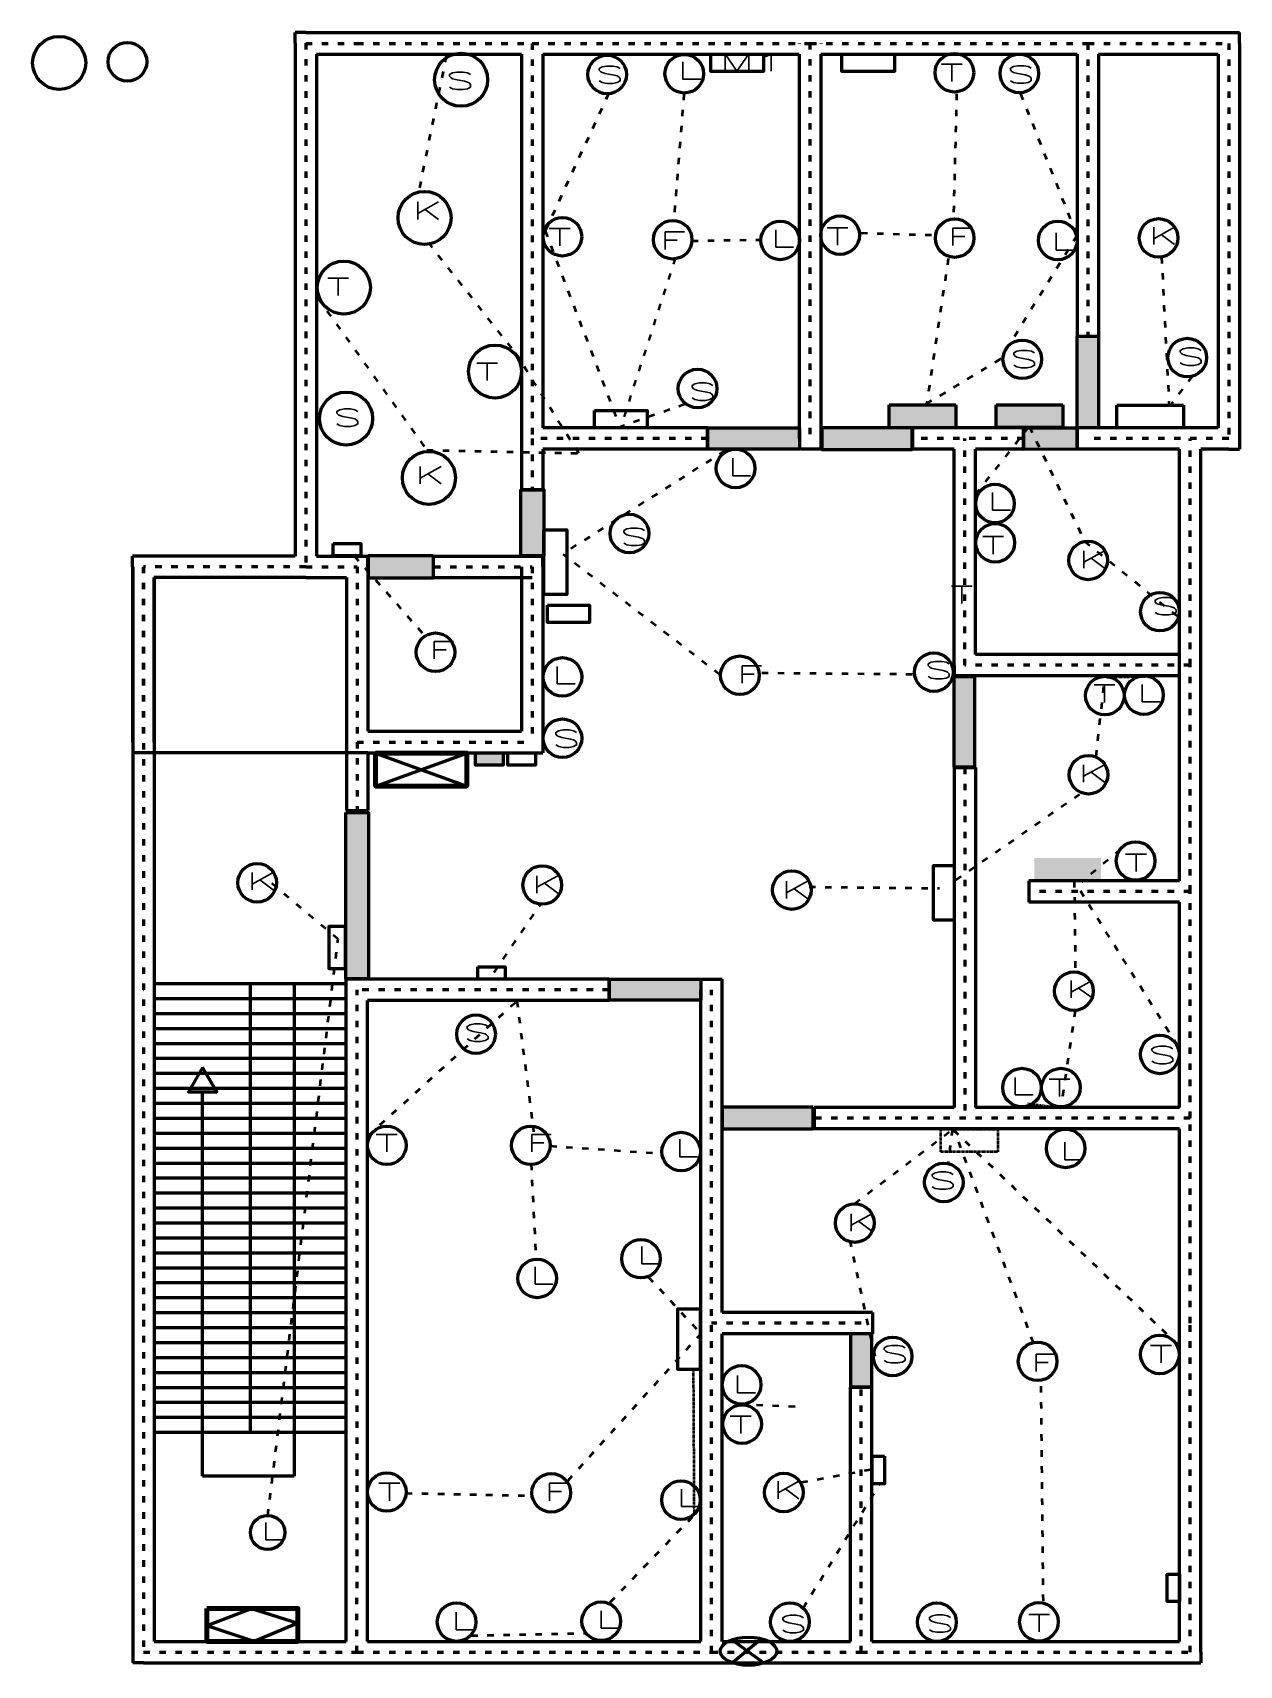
# Model space of a CAD drawing. Header units: feet. Extents: x 424 to 989, y 123 to 887.
import ezdxf

# ---------------------------------------------------------------- set-up
doc = ezdxf.new("R2010")
doc.units = ezdxf.units.FT
doc.header["$LTSCALE"] = 0.5
doc.header["$MEASUREMENT"] = 0
doc.linetypes.add('ACAD_ISO03W100', pattern=[30, 12, -18])
doc.linetypes.add('DASHED', pattern=[0.75, 0.5, -0.25])
doc.layers.add('Layer1', color=130, linetype='DASHED', lineweight=35)
doc.styles.get("Standard").update_dxf_attribs({"font": 'txt.shx', "width": 2, "height": 4})

msp = doc.modelspace()

# ---------------------------------------------------------------- hatches: boundary and pattern name
at = {"lineweight": 50, "ltscale": 0.5, "true_color": 0xffffff}
h = msp.add_hatch(color=7, dxfattribs=at)
h.set_gradient(color1=(114, 116, 48), color2=(114, 116, 48), tint=1)
h.paths.add_polyline_path([(922.77, 745), (912.73, 745), (912.73, 702.09), (922.77, 702.09)])
h = msp.add_hatch(color=7, dxfattribs=at)
h.set_gradient(color1=(99, 100, 102), color2=(99, 100, 102), tint=1)
h.paths.add_polyline_path([(848.13, 712.79), (824.68, 712.79), (824.68, 702.1), (855.89, 702.1), (855.89, 712.79), (848.13, 712.79), (842.65, 704.74), (845.91, 703.51), (840.67, 702.23), (840.67, 707.62), (842.64, 704.74), (842.65, 704.74)])
h = msp.add_hatch(color=7, dxfattribs=at)
h.set_gradient(color1=(99, 100, 102), color2=(99, 100, 102), tint=1)
h.paths.add_polyline_path([(855.89, 712.79), (824.68, 712.79), (824.68, 702.1), (855.89, 702.1)])
h = msp.add_hatch(color=7, dxfattribs=at)
h.set_gradient(color1=(99, 100, 102), color2=(99, 100, 102), tint=1)
h.paths.add_polyline_path([(898.35, 712.89), (874.9, 712.89), (874.9, 702.21), (906.11, 702.21), (906.11, 712.89), (898.35, 712.89), (892.86, 704.84), (896.12, 703.62), (890.88, 702.33), (890.88, 707.73), (892.85, 704.85), (892.86, 704.84)])
h = msp.add_hatch(color=7, dxfattribs=at)
h.set_gradient(color1=(99, 100, 102), color2=(99, 100, 102), tint=1)
h.paths.add_polyline_path([(906.11, 712.89), (874.9, 712.89), (874.9, 702.21), (906.11, 702.21)])
h = msp.add_hatch(color=7, dxfattribs=at)
h.set_gradient(color1=(114, 116, 48), color2=(114, 116, 48), tint=1)
h.paths.add_polyline_path([(782.7, 697.04), (782.69, 697.04), (782.69, 702.02), (739.73, 702.02), (739.73, 692.09), (782.7, 692.09)])
h = msp.add_hatch(color=7, dxfattribs=at)
h.set_gradient(color1=(114, 116, 48), color2=(114, 116, 48), tint=1)
h.paths.add_polyline_path([(835.49, 702.02), (793.23, 702.02), (793.23, 691.93), (835.49, 691.93)])
h = msp.add_hatch(color=7, dxfattribs=at)
h.set_gradient(color1=(114, 116, 48), color2=(114, 116, 48), tint=1)
h.paths.add_polyline_path([(912.61, 702.15), (887.69, 702.07), (887.69, 691.97), (912.61, 692.05)])
h = msp.add_hatch(color=7, dxfattribs=at)
h.set_gradient(color1=(114, 116, 48), color2=(114, 116, 48), tint=1)
h.paths.add_polyline_path([(663.07, 673.19), (662.69, 673.19), (662.69, 673.04), (652.34, 673.04), (652.34, 642.18), (663.07, 642.18)])
h = msp.add_hatch(color=7, dxfattribs=at)
h.set_gradient(color1=(114, 116, 48), color2=(114, 116, 48), tint=1)
h.paths.add_polyline_path([(611.46, 642.24), (580.92, 642.24), (580.92, 631.94), (611.46, 631.94)])
h = msp.add_hatch(color=7, dxfattribs=at)
h.set_gradient(color1=(114, 116, 48), color2=(114, 116, 48), tint=1)
h.paths.add_polyline_path([(864.73, 585.72), (855.16, 585.72), (855.16, 543.31), (864.73, 543.31)])
h.paths.add_polyline_path([(580.94, 522.07), (570.35, 522.07), (570.35, 444.25), (580.94, 444.25)])
h = msp.add_hatch(color=7, dxfattribs=at)
h.set_gradient(color1=(114, 116, 48), color2=(114, 116, 48), tint=1)
h.paths.add_polyline_path([(644.03, 549.91), (631.16, 549.91), (631.16, 544.13), (644.03, 544.13)])
h = msp.add_hatch(color=7, dxfattribs=at)
h.set_gradient(color1=(99, 100, 102), color2=(99, 100, 102), tint=1)
h.paths.add_polyline_path([(923.94, 500.82), (892.72, 500.82), (892.72, 490.14), (923.94, 490.14)])
h = msp.add_hatch(color=7, dxfattribs=at)
h.set_gradient(color1=(114, 116, 48), color2=(114, 116, 48), tint=1)
h.paths.add_polyline_path([(736.6, 444.05), (693.64, 444.05), (693.64, 434.14), (736.6, 434.14)])
h = msp.add_hatch(color=7, dxfattribs=at)
h.set_gradient(color1=(114, 116, 48), color2=(114, 116, 48), tint=1)
h.paths.add_polyline_path([(789.18, 384.14), (746.62, 384.14), (746.62, 373.98), (789.18, 373.98)])
h = msp.add_hatch(color=7, dxfattribs=at)
h.set_gradient(color1=(114, 116, 48), color2=(114, 116, 48), tint=1)
h.paths.add_polyline_path([(816.71, 277.98), (806.6, 277.98), (806.6, 253.17), (816.71, 253.17)])

# ---------------------------------------------------------------- linework, layer by layer
at = {"linetype": 'Continuous', "lineweight": 50, "ltscale": 0.5}
for p, q in [((546.62, 882.1), (546.62, 887.04)), ((551.69, 887.04), (546.62, 887.04)), ((551.69, 887.04), (575.69, 887.04)), ((575.69, 887.04), (657.69, 887.04)), ((657.69, 887.04), (787.69, 887.04)), ((787.69, 887.04), (917.69, 887.04)), ((917.69, 887.04), (983.69, 887.04)), ((983.69, 887.04), (988.69, 887.04)), ((988.69, 882.04), (988.69, 887.04)), ((546.62, 882.1), (546.68, 642.04)), ((782.69, 882.16), (782.69, 882.04)), ((792.69, 882.16), (792.69, 882.04)), ((988.69, 882.04), (988.69, 697.04)), ((556.62, 877.04), (575.69, 877.04)), ((556.62, 877.04), (556.68, 642.04)), ((575.69, 877.04), (652.69, 877.04)), ((652.69, 877.04), (652.69, 697.04)), ((662.69, 877.04), (782.69, 877.04)), ((662.69, 877.04), (662.69, 702.04)), ((782.69, 877.04), (782.69, 697.04)), ((792.69, 877.04), (912.69, 877.04)), ((792.69, 877.04), (792.69, 692.23)), ((912.69, 877.04), (912.69, 745.04)), ((922.69, 877.04), (978.69, 877.04)), ((922.69, 877.04), (922.69, 745.04)), ((978.69, 877.04), (978.69, 702.04)), ((912.69, 745.04), (922.69, 745.04)), ((652.69, 697.04), (652.69, 673.04)), ((739.69, 702.04), (662.69, 702.04)), ((739.69, 702.04), (739.69, 692.04)), ((887.69, 702.04), (835.69, 702.04)), ((835.69, 702.04), (835.69, 692.04)), ((887.69, 702.04), (887.69, 692.04)), ((912.76, 702.08), (912.76, 692.04)), ((978.69, 702.04), (917.69, 702.04)), ((988.69, 697.04), (988.69, 692.04)), ((739.69, 692.04), (662.69, 692.04)), ((662.69, 692.04), (662.69, 673.04)), ((783.33, 692.23), (793.33, 692.23)), ((855.12, 692.04), (835.69, 692.04)), ((855.12, 591.04), (855.12, 692.04)), ((887.69, 692.04), (865.12, 692.04)), ((865.12, 596.04), (865.12, 692.04)), ((960.62, 692.04), (912.78, 692.04)), ((960.62, 591.04), (960.62, 692.04)), ((983.69, 692.04), (970.62, 692.04)), ((970.62, 591.04), (970.62, 692.04)), ((983.69, 692.04), (988.69, 692.04)), ((652.69, 673.04), (662.69, 673.04)), ((470.56, 637.04), (470.56, 642.04)), ((475.62, 642.04), (470.56, 642.04)), ((546.68, 642.04), (475.62, 642.04)), ((551.69, 642.04), (551.68, 642.04)), ((556.68, 642.04), (575.69, 642.04)), ((575.69, 642.04), (580.69, 642.04)), ((580.69, 637.04), (580.69, 642.04)), ((611.69, 642.04), (657.69, 642.04)), ((657.69, 642.04), (662.69, 642.04)), ((662.69, 637.04), (662.69, 642.04)), ((470.56, 637.04), (470.56, 555.04)), ((470.62, 637.04), (470.62, 129.04)), ((546.69, 637.04), (546.69, 637.04)), ((580.69, 637.04), (580.69, 560.04)), ((652.69, 637.04), (652.69, 560.04)), ((662.69, 637.04), (662.69, 555.04)), ((551.69, 632.04), (480.56, 632.04)), ((480.56, 632.04), (480.56, 555.04)), ((480.62, 632.04), (480.62, 444.04)), ((551.69, 632.04), (570.69, 632.04)), ((570.69, 632.04), (570.69, 555.04)), ((611.69, 632.04), (657.69, 632.04)), ((960.62, 596.04), (865.12, 596.04)), ((855.12, 591.04), (855.12, 586.04)), ((960.62, 490.04), (960.62, 591.04)), ((970.62, 485.04), (970.62, 591.04)), ((860.12, 586.04), (855.12, 586.04)), ((960.62, 586.04), (860.12, 586.04)), ((580.69, 560.04), (652.69, 560.04)), ((570.69, 555.04), (570.67, 523.04)), ((662.69, 555.04), (662.69, 550.04)), ((580.68, 550.04), (470.62, 550.04)), ((580.68, 550.04), (580.67, 523.04)), ((580.68, 550.04), (657.69, 550.04)), ((657.69, 550.04), (662.69, 550.04)), ((855.12, 543.04), (855.12, 384.04)), ((855.12, 543.04), (865.12, 543.04)), ((865.12, 543.04), (865.12, 384.04)), ((570.67, 523.04), (580.67, 523.04)), ((960.62, 490.04), (890.12, 490.04)), ((890.12, 490.04), (890.12, 480.04)), ((970.62, 379.04), (970.62, 485.04)), ((960.62, 480.04), (890.12, 480.04)), ((960.62, 384.04), (960.62, 480.04)), ((480.62, 444.04), (480.62, 434.04)), ((570.62, 434.04), (570.62, 444.04)), ((575.69, 444.04), (570.62, 444.04)), ((693.62, 444.04), (575.69, 444.04)), ((693.62, 444.04), (693.62, 434.04)), ((736.62, 443.98), (746.62, 443.98)), ((746.62, 288.04), (746.62, 443.98)), ((570.62, 441.84), (480.62, 441.84)), ((525.62, 441.84), (525.62, 231.84)), ((546.28, 441.84), (546.28, 211.46)), ((736.62, 134.04), (736.62, 439.04)), ((570.62, 434.84), (480.62, 434.84)), ((480.62, 434.04), (480.62, 134.04)), ((570.62, 134.04), (570.62, 434.04)), ((580.62, 134.04), (580.62, 434.04)), ((693.62, 434.04), (580.62, 434.04)), ((570.62, 427.84), (480.62, 427.84)), ((570.62, 420.84), (480.62, 420.84)), ((570.62, 413.84), (480.62, 413.84)), ((570.62, 406.84), (480.62, 406.84)), ((570.62, 399.84), (480.62, 399.84)), ((570.62, 392.84), (480.62, 392.84)), ((503.33, 211.46), (503.33, 391.26)), ((570.62, 385.84), (480.62, 385.84)), ((855.12, 384.04), (789.62, 384.04)), ((789.62, 384.04), (789.62, 374.04)), ((960.62, 384.04), (865.12, 384.04)), ((570.62, 378.84), (480.62, 378.84)), ((970.62, 283.04), (970.62, 379.04)), ((570.62, 371.84), (480.62, 371.84)), ((960.62, 374.04), (789.62, 374.04)), ((960.62, 283.04), (960.62, 374.04)), ((570.62, 364.84), (480.62, 364.84)), ((570.62, 357.84), (480.62, 357.84)), ((570.62, 350.84), (480.62, 350.84)), ((570.62, 343.84), (480.62, 343.84)), ((570.62, 336.84), (480.62, 336.84)), ((570.62, 329.84), (480.62, 329.84)), ((570.62, 322.84), (480.62, 322.84)), ((570.62, 315.84), (480.62, 315.84)), ((570.62, 308.84), (480.62, 308.84)), ((570.62, 301.84), (480.62, 301.84)), ((570.62, 294.84), (480.62, 294.84)), ((570.62, 287.84), (480.62, 287.84)), ((816.94, 288.04), (746.62, 288.04)), ((816.94, 288.04), (816.94, 278.04)), ((960.62, 134.04), (960.62, 283.04)), ((970.62, 129.04), (970.62, 283.04)), ((570.62, 280.84), (480.62, 280.84)), ((746.62, 134.04), (746.62, 278.04)), ((811.62, 278.04), (746.62, 278.04)), ((570.62, 273.84), (480.62, 273.84)), ((570.62, 266.84), (480.62, 266.84)), ((570.62, 259.84), (480.62, 259.84)), ((570.62, 252.84), (480.62, 252.84)), ((806.62, 134.04), (806.62, 253.04)), ((806.62, 253.04), (816.62, 253.04)), ((816.62, 134.04), (816.62, 253.04)), ((570.62, 245.84), (480.62, 245.84)), ((570.62, 238.84), (480.62, 238.84)), ((570.62, 231.84), (480.62, 231.84)), ((546.28, 211.46), (503.33, 211.46)), ((480.62, 134.04), (570.62, 134.04)), ((575.62, 134.04), (575.62, 134.04)), ((580.62, 134.04), (736.62, 134.04)), ((746.62, 134.04), (806.62, 134.04)), ((816.62, 134.04), (960.62, 134.04)), ((470.62, 129.04), (470.62, 124.04)), ((475.62, 124.04), (470.62, 124.04)), ((475.62, 124.04), (575.62, 124.04)), ((575.62, 124.04), (741.62, 124.04)), ((741.62, 124.04), (811.62, 124.04)), ((811.62, 124.04), (965.62, 124.04)), ((965.62, 124.04), (970.62, 124.04)), ((970.62, 129.04), (970.62, 124.04))]:
    msp.add_line(p, q, dxfattribs=at)
at = {"linetype": 'ACAD_ISO03W100', "lineweight": 50, "ltscale": 0.5}
for p, q in [((551.62, 882.1), (551.69, 637.04)), ((551.69, 882.04), (575.69, 882.04)), ((575.69, 882.04), (657.69, 882.04)), ((657.69, 882.04), (787.69, 882.04)), ((657.69, 882.04), (657.69, 697.04)), ((787.69, 882.16), (787.69, 697.04)), ((787.69, 882.04), (917.69, 882.04)), ((917.69, 882.04), (983.69, 882.04)), ((917.69, 882.04), (917.69, 745.04)), ((983.69, 882.04), (983.69, 697.04)), ((657.69, 697.04), (657.69, 673.04)), ((739.69, 697.04), (657.69, 697.04)), ((887.69, 697.04), (835.69, 697.04)), ((860.12, 591.04), (860.12, 697.04)), ((983.69, 697.04), (917.69, 697.04)), ((965.62, 591.04), (965.62, 697.04)), ((475.56, 637.04), (475.56, 555.04)), ((551.69, 637.04), (475.62, 637.04)), ((475.62, 637.04), (475.62, 129.04)), ((551.69, 637.04), (575.69, 637.04)), ((575.69, 637.04), (575.69, 555.04)), ((611.69, 637.04), (657.69, 637.04)), ((657.69, 637.04), (657.69, 555.04)), ((965.62, 591.04), (860.12, 591.04)), ((965.62, 485.04), (965.62, 591.04)), ((575.69, 555.04), (575.67, 523.04)), ((575.69, 555.04), (657.69, 555.04)), ((860.12, 543.04), (860.12, 379.04)), ((965.62, 485.04), (890.12, 485.04)), ((965.62, 379.04), (965.62, 485.04)), ((475.62, 439.04), (475.56, 439.04)), ((575.62, 129.04), (575.69, 439.04)), ((693.62, 439.04), (575.69, 439.04)), ((741.62, 129.04), (741.62, 439.04)), ((965.62, 379.04), (789.62, 379.04)), ((965.62, 283.04), (965.62, 379.04)), ((811.62, 283.04), (741.62, 283.04)), ((965.62, 129.04), (965.62, 283.04)), ((811.62, 129.04), (811.62, 253.04)), ((475.62, 129.04), (575.62, 129.04)), ((575.62, 129.04), (741.62, 129.04)), ((741.62, 129.04), (811.62, 129.04)), ((811.62, 129.04), (965.62, 129.04))]:
    msp.add_line(p, q, dxfattribs=at)
at = {"color": 7, "lineweight": 50, "ltscale": 0.5, "true_color": 0xffffff}
for p, q in [((824.68, 702.1), (824.68, 712.79)), ((824.68, 712.79), (855.89, 712.79)), ((855.89, 712.79), (855.89, 702.1)), ((874.9, 702.21), (874.9, 712.89)), ((874.9, 712.89), (906.11, 712.89)), ((906.11, 712.89), (906.11, 702.21)), ((931.39, 702.01), (931.39, 712.69)), ((931.39, 712.69), (962.6, 712.69)), ((962.6, 712.69), (962.6, 702.01)), ((855.89, 702.1), (824.68, 702.1)), ((906.11, 702.21), (874.9, 702.21)), ((962.6, 702.01), (931.39, 702.01)), ((584.35, 549.88), (627.01, 534.38)), ((584.37, 534.39), (627, 549.83)), ((882.52, 374.04), (849.53, 374.04)), ((505.55, 141.6), (526.22, 149.54)), ((526.22, 149.54), (547.96, 142.66)), ((527.55, 134.05), (505.46, 141.45)), ((547.96, 142.66), (527.55, 134.05)), ((751, 134.94), (766.24, 123.91)), ((764.95, 135.29), (751.63, 124.23))]:
    msp.add_line(p, q, dxfattribs=at)
for points in [[(741.3, 876.99), (765.95, 876.99), (765.95, 868.89), (741.3, 868.89)], [(802.58, 877), (827.23, 877), (827.23, 868.9), (802.58, 868.9)], [(912.73, 745), (922.77, 745), (922.77, 702.09), (912.73, 702.09)], [(686.85, 710.22), (711.5, 710.22), (711.5, 702.11), (686.85, 702.11)], [(739.73, 702.02), (782.7, 702.02), (782.7, 692.09), (739.73, 692.09)], [(835.49, 702.02), (793.23, 702.02), (793.23, 691.93), (835.49, 691.93)], [(887.69, 702.07), (912.61, 702.15), (912.61, 692.05), (887.69, 691.97)], [(652.34, 673.19), (663.07, 673.19), (663.07, 642.18), (652.34, 642.18)], [(663.07, 654.42), (673.89, 654.42), (673.89, 624.14), (663.07, 624.14)], [(564.52, 647.97), (577.38, 647.97), (577.38, 642.19), (564.52, 642.19)], [(611.46, 642.24), (580.92, 642.24), (580.92, 631.94), (611.46, 631.94)], [(664.88, 619.15), (684.46, 619.15), (684.46, 611.02), (664.88, 611.02)], [(855.16, 585.72), (864.73, 585.72), (864.73, 543.31), (855.16, 543.31)], [(631.16, 549.91), (644.03, 549.91), (644.03, 544.13), (631.16, 544.13)], [(646.27, 549.92), (659.13, 549.92), (659.13, 544.14), (646.27, 544.14)], [(570.35, 522.07), (580.94, 522.07), (580.94, 444.25), (570.35, 444.25)], [(855.26, 497.03), (845.33, 497.03), (845.33, 471.84), (855.26, 471.84)], [(570.23, 468.64), (562.5, 468.64), (562.5, 449.04), (570.23, 449.04)], [(632.18, 449.77), (645.04, 449.77), (645.04, 443.98), (632.18, 443.98)], [(693.64, 444.05), (736.6, 444.05), (736.6, 434.14), (693.64, 434.14)], [(789.18, 384.14), (746.58, 384.14), (746.58, 373.98), (789.18, 373.98)], [(736.39, 289.64), (725.62, 289.64), (725.62, 261.57), (736.39, 261.57)], [(806.6, 253.17), (816.71, 253.17), (816.71, 277.98), (806.6, 277.98)], [(822.53, 220.77), (822.53, 207.91), (816.75, 207.91), (816.75, 220.77)], [(960.62, 165.57), (960.62, 152.71), (954.84, 152.71), (954.84, 165.57)]]:
    msp.add_lwpolyline(points, close=True, dxfattribs=at)
at = {"color": 7, "lineweight": 120, "ltscale": 0.5, "true_color": 0xffffff}
for points in [[(584.36, 549.84), (627, 549.84), (627, 534.39), (584.36, 534.39)], [(505.33, 149.57), (547.97, 149.57), (547.97, 134.12), (505.33, 134.12)]]:
    msp.add_lwpolyline(points, close=True, dxfattribs=at)
at = {"linetype": 'Continuous', "lineweight": 50, "ltscale": 0.5}
msp.add_lwpolyline([(503.33, 402.73), (496.71, 391.26), (509.95, 391.26)], close=True, dxfattribs=at)
at = {"color": 7, "lineweight": 50, "ltscale": 0.5, "true_color": 0xffffff}
for centre, radius in [((436.21, 872.89), 12.42), ((468.16, 873.4), 9.04), ((624.37, 865.02), 12.42), ((692.74, 867.45), 9.04), ((728.84, 867.83), 9.04), ((855.28, 868.3), 9.04), ((885.68, 867.96), 9.04), ((607.25, 800.33), 12.42), ((671.77, 791.52), 9.04), ((723.41, 790.13), 9.04), ((773.74, 789.82), 9.04), ((801.78, 792.25), 9.04), ((855.41, 790.92), 9.04), ((903.69, 789.79), 9.04), ((950.89, 790.95), 9.04), ((569.46, 767.73), 12.42), ((887.06, 734.15), 9.04), ((964.31, 734.94), 9.04), ((640.23, 728.43), 12.42), ((735.05, 720.48), 9.04), ((570.51, 706.43), 12.42), ((609.3, 678.66), 12.42), ((752.84, 683.09), 9.04), ((874.3, 666.63), 9.04), ((703.17, 652.62), 9.04), ((874.4, 648.26), 9.04), ((917.9, 640.04), 9.04), ((951.5, 616.04), 9.04), ((612.38, 597.03), 9.04), ((845.68, 587.72), 9.04), ((671.81, 585.5), 9.04), ((754.87, 586.26), 9.04), ((925.72, 576.76), 9.04), ((944, 577), 9.04), ((671.81, 556.77), 9.04), ((918.05, 539.72), 9.04), ((940.11, 499.35), 9.04), ((528.91, 489.15), 9.04), ((662.35, 488.11), 9.04), ((779.19, 485.76), 9.04), ((911.23, 438.43), 9.04), ((631.37, 418.29), 9.04), ((951.47, 408.83), 9.04), ((886.93, 393.27), 9.04), ((905.15, 393.27), 9.04), ((589.59, 366.27), 9.04), ((657.02, 366.27), 9.04), ((727.39, 363.34), 9.04), ((907.37, 364.84), 9.04), ((850.35, 348.91), 9.04), ((808.66, 329.91), 9.04), ((708.57, 313.22), 9.04), ((659.96, 304), 9.04), ((826.37, 267.47), 9.04), ((951.46, 268.41), 9.04), ((894.25, 265.17), 9.04), ((755.67, 254.19), 9.04), ((755.94, 235.8), 9.04), ((589.59, 204.02), 9.04), ((666.55, 203.64), 9.04), ((727.3, 200.24), 9.04), ((775.43, 203.79), 9.04), ((622.27, 143.15), 9.04), ((689.95, 143.53), 9.04), ((778.28, 143.14), 9.04), ((847.09, 143.1), 9.04), ((894.87, 143.24), 9.04)]:
    msp.add_circle(centre, radius, dxfattribs=at)
at = {"color": 7, "linetype": 'Continuous', "lineweight": 50, "ltscale": 0.5, "true_color": 0xffffff}
msp.add_circle((533.79, 185.07), 8.01, dxfattribs=at)
at = {"color": 7, "lineweight": 50, "ltscale": 0.5, "true_color": 0xffffff}
msp.add_ellipse((758.91, 129.5), major_axis=(13.2, 0), ratio=0.500367, dxfattribs=at)
at = {"layer": 'Layer1', "color": 4, "linetype": 'ACAD_ISO03W100', "lineweight": 40, "ltscale": 0.5, "transparency": 33554641}
for p, q in [((617.39, 876.2), (604.4, 812.27)), ((693.39, 858.41), (663.72, 794.29)), ((728.67, 858.41), (723.86, 798.3)), ((856.34, 858.43), (854.82, 799.6)), ((886.27, 858.43), (912.66, 791.99)), ((608.9, 788.8), (652.77, 733.16)), ((663.72, 794.29), (698.2, 703.72)), ((765.32, 789.98), (732.64, 789.48)), ((811.63, 793.28), (846.93, 792.27)), ((912.66, 791.99), (876.74, 734.2)), ((852.44, 781.32), (842.26, 713.16)), ((952.25, 781.97), (955.83, 712.36)), ((557.2, 762.82), (608.32, 691.69)), ((679.49, 690.18), (649.42, 737.77)), ((876.74, 734.2), (841.83, 713.1)), ((966.59, 726.18), (956.86, 713.38)), ((729.12, 713.1), (698.96, 702.55)), ((865.22, 670.86), (890.33, 702.65)), ((890.33, 702.65), (916.34, 648.93)), ((608.32, 691.69), (679.49, 690.18)), ((747.89, 691.36), (673.43, 644.05)), ((574.35, 642.16), (607.79, 604.31)), ((745.37, 586.65), (672.16, 642.79)), ((916.34, 648.93), (959.9, 613.78)), ((835.61, 586.65), (764.3, 587.28)), ((921.58, 548.21), (925.78, 585.45)), ((855.98, 490.5), (914.24, 530.9)), ((933.04, 504.72), (914.78, 489.45)), ((959.74, 412.92), (911.39, 489.92)), ((911.39, 489.92), (911.92, 446.91)), ((566.78, 462.78), (535.76, 488.78)), ((787.32, 487.22), (848.28, 486.59)), ((639.8, 447.21), (661.63, 479.19)), ((533.9, 193.08), (566.78, 462.78)), ((580.8, 370.79), (650.49, 433.85)), ((650.49, 433.85), (658.3, 372.59)), ((911.81, 429.28), (905.15, 383.66)), ((808.63, 339.08), (854.37, 373.63)), ((854.37, 373.63), (852.21, 357.45)), ((960.15, 272.75), (855.16, 373.16)), ((892.34, 273.79), (855.25, 373.5)), ((666.11, 365.99), (718.98, 362.39)), ((657.1, 357.58), (659.5, 312.54)), ((806.3, 321.65), (818.31, 265.91)), ((712.04, 304.52), (736.68, 278.21)), ((736.68, 278.21), (674, 209)), ((896.93, 153.05), (895.88, 256.23)), ((780.67, 243.94), (753.73, 245.09)), ((783.75, 208.55), (816.85, 214.7)), ((784.52, 149.7), (820.31, 207.78)), ((598.52, 203.45), (657.42, 202.31)), ((694.17, 152.46), (733.56, 193.37)), ((629.14, 136.79), (682.69, 137.94))]:
    msp.add_line(p, q, dxfattribs=at)
at = {"layer": 'Layer1', "color": 4, "linetype": 'ACAD_ISO03W100', "lineweight": 35, "ltscale": 0.5, "transparency": 33554641}
msp.add_line((724.66, 781.47), (699, 702.12), dxfattribs=at)
at = {"layer": 'Layer1', "color": 4, "linetype": 'DASHED', "lineweight": 40, "ltscale": 0.5, "transparency": 33554641}
for p, q in [((926.57, 585.42), (944.45, 585.75)), ((905.15, 383.66), (889.49, 385.66)), ((733.56, 193.37), (733.18, 261.8))]:
    msp.add_line(p, q, dxfattribs=at)
at = {"layer": 'Layer1', "color": 7, "linetype": 'DASHED', "lineweight": 40, "ltscale": 0.5, "true_color": 0xffffff, "transparency": 33554641}
msp.add_lwpolyline([(848.89, 373.77), (875.61, 373.77), (875.61, 363.29), (848.89, 363.29)], close=True, dxfattribs=at)

# ---------------------------------------------------------------- texts
at = {"color": 7, "lineweight": 50, "ltscale": 0.5, "true_color": 0xffffff, "transparency": 33554641, "char_height": 8.15, "attachment_point": 1}
for s, insert in [('S', (686.97, 871.42)), ('L', (725.37, 873.46)), ('T', (848.52, 872.31)), ('S', (879.39, 871.53)), ('S', (616.91, 868.57)), ('K', (601.28, 807.79)), ('T', (664.94, 795.35)), ('L', (768.84, 794.72)), ('T', (794.97, 795.75)), ('F', (851.8, 795.55)), ('K', (945.82, 796.04)), ('F', (717.05, 793.77)), ('L', (900.1, 793.4)), ('T', (561.21, 772.15)), ('S', (880.95, 738.33)), ('S', (958.94, 739.47)), ('T', (630.98, 732.36)), ('S', (730.36, 723.09)), ('S', (564.15, 710.9)), ('L', (748.72, 687.82)), ('K', (602.43, 684)), ('L', (870.3, 671.75)), ('S', (698.38, 655.14)), ('T', (867.84, 651.15)), ('K', (913.01, 644.59)), ('T', (853.17, 628)), ('S', (947.17, 622.66)), ('F', (608.92, 602.07)), ('L', (666.58, 590.36)), ('F', (753.16, 590.71)), ('S', (840.95, 592.75)), ('T', (919.99, 581.75)), ('L', (940.4, 582.01)), ('S', (666.56, 560.69)), ('K', (912.99, 544.43)), ('T', (934.75, 502.58)), ('K', (523.82, 493.98)), ('K', (657.06, 492.48)), ('K', (773.97, 489.88)), ('K', (907.14, 443.38)), ('S', (625.1, 423.09)), ('S', (945.67, 412.62)), ('L', (880.95, 398.06)), ('T', (898.89, 397.29)), ('T', (583.93, 371.33)), ('F', (654.64, 371.36)), ('L', (723.89, 369.1)), ('L', (904.14, 367.7)), ('S', (842.83, 353.84)), ('K', (804.14, 334.27)), ('L', (706.1, 318.89)), ('L', (656.17, 309.4)), ('S', (820.33, 272.62)), ('F', (890.84, 268.5)), ('T', (946.43, 272.6)), ('L', (750.99, 258.55)), ('T', (749.69, 239.58)), ('T', (585.19, 208.1)), ('F', (662.92, 208.08)), ('K', (769.95, 209.05)), ('L', (724.7, 205.36)), ('L', (530.12, 189.72)), ('L', (619.3, 147.71)), ('L', (687.1, 148.37)), ('S', (772.82, 146.32)), ('S', (841.52, 146.5)), ('T', (889.38, 146.7))]:
    msp.add_mtext_dynamic_manual_height_columns(s, width=29.529, gutter_width=40.74, heights=[0], dxfattribs=dict(at, insert=insert))
at = {"color": 7, "lineweight": 50, "ltscale": 0.5, "true_color": 0xffffff, "insert": (745.13, 877.14), "char_height": 8.149, "attachment_point": 1}
msp.add_mtext_dynamic_manual_height_columns('M1', width=29.529, gutter_width=40.74, heights=[0], dxfattribs=at)

doc.saveas('drawing.dxf')
